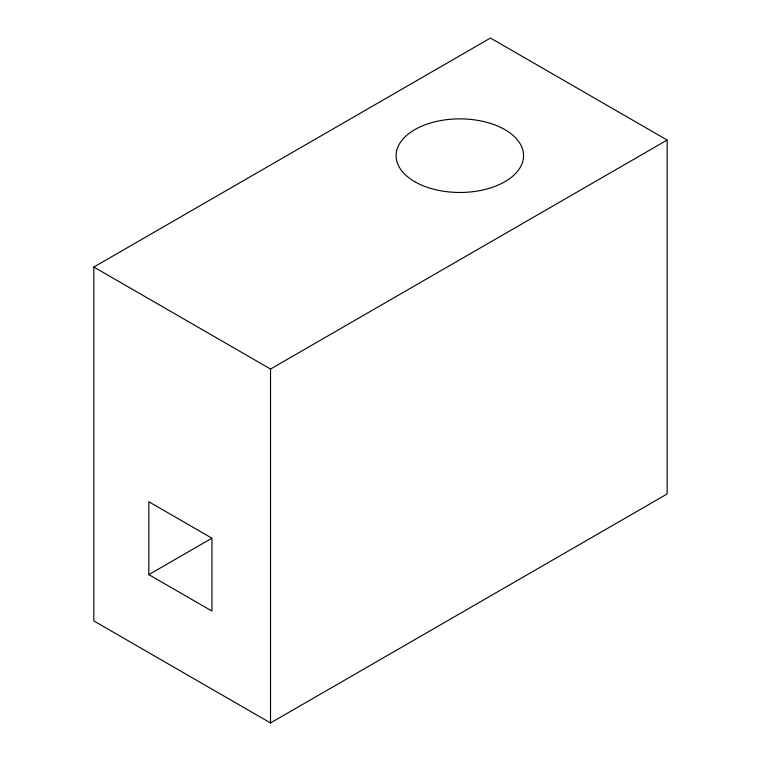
<?xml version="1.0" encoding="UTF-8"?>
<svg xmlns="http://www.w3.org/2000/svg" width="761" height="761" viewBox="0 0 761 761"><rect width="100%" height="100%" fill="white"/><g stroke="black" fill="none" stroke-linecap="round" stroke-linejoin="round"><path stroke-width="1.14" d="M93.841 267.044L490.474 38.05L667.159 140.053L667.159 493.956L270.526 722.95L93.841 620.947L93.841 267.044L270.526 369.047L667.159 140.053M148.833 574.622L211.929 611.054L211.929 538.189L148.833 501.765L148.833 574.622L211.51 538.436M270.526 369.047L270.526 722.95M414.755 181.689A63.743 36.804 0 0 0 521.399 165.194A63.743 36.804 0 0 0 443.33 120.124A63.743 36.804 0 0 0 414.755 181.689"/></g></svg>
